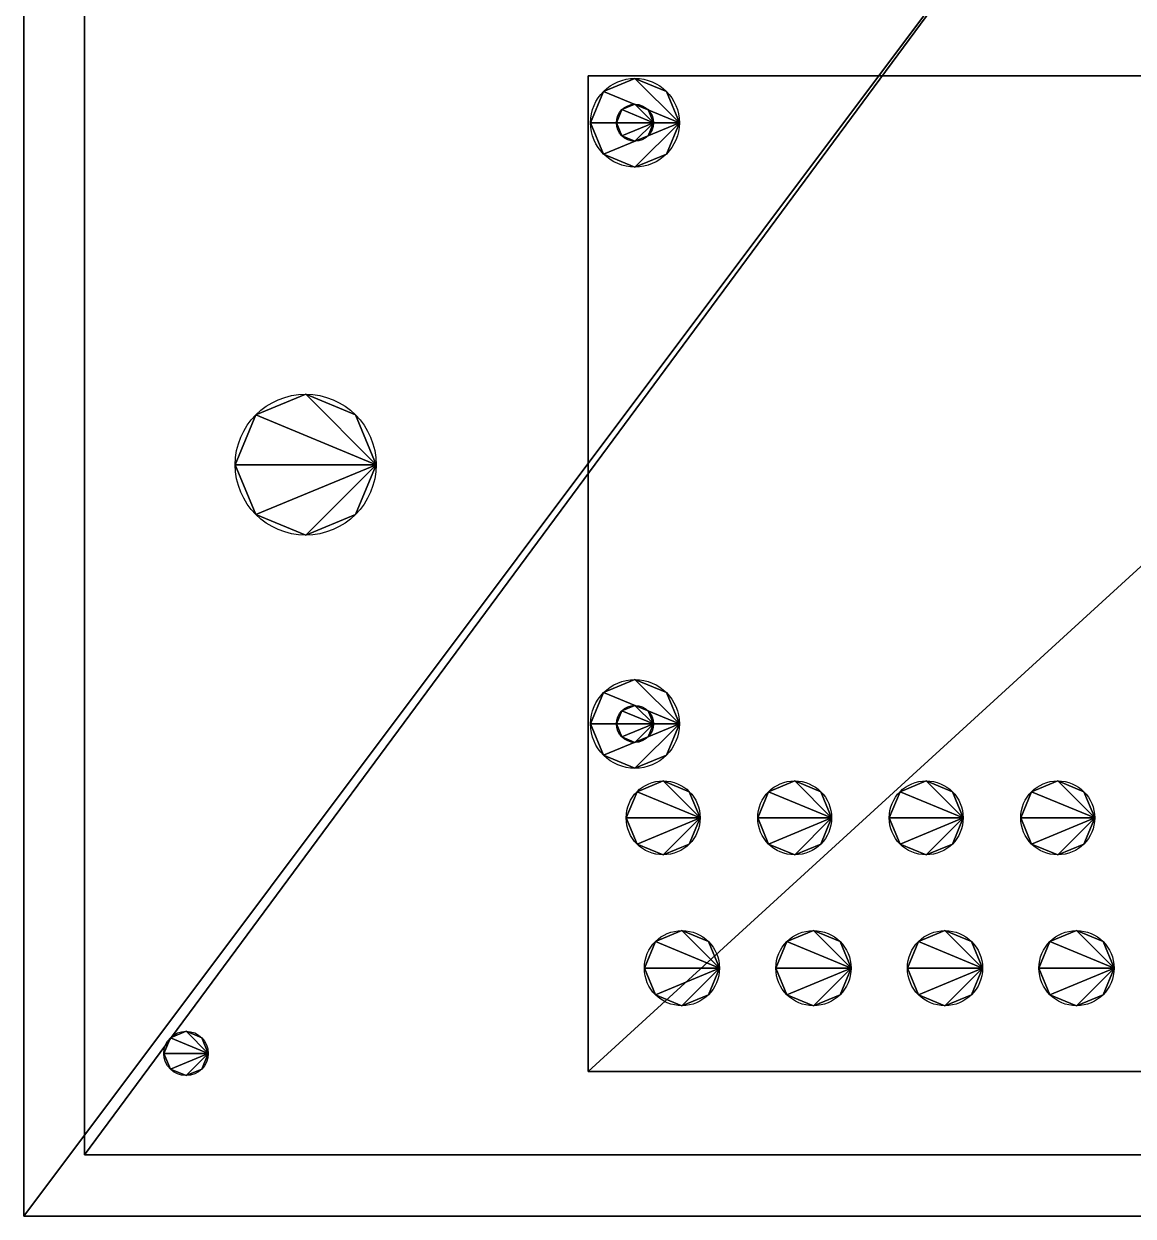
# Model space of a CAD drawing. Extents: x 0 to 254, y -5 to 200.
# Drawn here: x 0 to 75, y 0 to 80.6 of the extents above; entities that cross this region are included whole.
import ezdxf

# ---------------------------------------------------------------- set-up
doc = ezdxf.new("R2010")
doc.units = 0
doc.layers.get('0').update_dxf_attribs({"linetype": 'CONTINUOUS'})

msp = doc.modelspace()

# ---------------------------------------------------------------- linework, layer by layer
for points in [[(0, 0, 60), (149.93, 0, 60), (149.93, 200, 60), (0, 200, 60), (0, 0, 60)], [(4.1, 4.135, 55), (145.83, 4.135, 55), (145.83, 195.865, 55), (4.1, 195.865, 55), (4.1, 4.135, 55)], [(38.135, 9.78, 45.4125), (111.795, 9.78, 45.4125), (111.795, 77.09, 45.4125), (38.135, 77.09, 45.4125), (38.135, 9.78, 45.4125)]]:
    msp.add_polyline3d(points)
for centre, radius in [((41.31, 73.915, 53), 3), ((41.31, 73.915, 45.4125), 1.25), ((41.31, 73.915, 60), 1.25), ((19.05, 50.8, 60), 4.7625), ((41.31, 33.275, 53), 3), ((41.31, 33.275, 45.4125), 1.25), ((41.31, 33.275, 60), 1.25), ((43.215, 26.925, 60), 2.5), ((52.105, 26.925, 60), 2.5), ((60.995, 26.925, 60), 2.5), ((69.885, 26.925, 60), 2.5), ((44.485, 16.765, 60), 2.54), ((53.375, 16.765, 60), 2.54), ((62.265, 16.765, 60), 2.54), ((71.155, 16.765, 60), 2.54), ((10.965, 11, 60), 1.5)]:
    msp.add_circle(centre, radius)
for points in [[(0, 0, 60), (149.93, 0, 60), (149.93, 200, 60)], [(0, 0, 60), (149.93, 200, 60), (0, 200, 60)], [(0, 0, 60), (0, 200, 60), (0, 0, 60)], [(0, 200, 60), (0, 200, 55), (0, 0, 60)], [(0, 0, 60), (0, 200, 55), (0, 0, 55)], [(0, 0, 55), (149.93, 0, 55), (149.93, 200, 55)], [(0, 0, 55), (149.93, 200, 55), (0, 200, 55)], [(0, 0, 55), (0, 200, 55), (0, 0, 55)], [(4.1, 4.135, 55), (145.83, 4.135, 55), (145.83, 195.865, 55)], [(4.1, 4.135, 55), (145.83, 195.865, 55), (4.1, 195.865, 55)], [(4.1, 4.135, 55), (4.1, 195.865, 55), (4.1, 4.135, 55)], [(4.1, 195.865, 55), (4.1, 195.865, 53), (4.1, 4.135, 55)], [(4.1, 4.135, 55), (4.1, 195.865, 53), (4.1, 4.135, 53)], [(4.1, 4.135, 53), (145.83, 4.135, 53), (145.83, 195.865, 53)], [(4.1, 4.135, 53), (145.83, 195.865, 53), (4.1, 195.865, 53)], [(4.1, 4.135, 53), (4.1, 195.865, 53), (4.1, 4.135, 53)], [(38.135, 9.78, 45.4125), (111.795, 9.78, 45.4125), (111.795, 77.09, 45.4125)], [(38.135, 9.78, 45.4125), (111.795, 77.09, 45.4125), (38.135, 77.09, 45.4125)], [(38.135, 9.78, 45.4125), (38.135, 77.09, 45.4125), (38.135, 9.78, 45.4125)], [(111.795, 77.09, 45.4125), (111.795, 77.09, 47), (38.135, 77.09, 45.4125)], [(38.135, 77.09, 45.4125), (111.795, 77.09, 47), (38.135, 77.09, 47)], [(38.135, 77.09, 45.4125), (38.135, 77.09, 47), (38.135, 9.78, 45.4125)], [(38.135, 9.78, 45.4125), (38.135, 77.09, 47), (38.135, 9.78, 47)], [(38.135, 9.78, 47), (111.795, 9.78, 47), (111.795, 77.09, 47)], [(38.135, 9.78, 47), (111.795, 77.09, 47), (38.135, 77.09, 47)], [(38.135, 9.78, 47), (38.135, 77.09, 47), (38.135, 9.78, 47)], [(44.31, 73.915, 53), (41.31, 76.915, 53), (39.18868, 76.03632, 53)], [(41.31, 76.915, 53), (41.31, 76.915, 47), (39.18868, 76.03632, 53)], [(39.18868, 76.03632, 53), (41.31, 76.915, 47), (39.18868, 76.03632, 47)], [(44.31, 73.915, 47), (41.31, 76.915, 47), (39.18868, 76.03632, 47)], [(44.31, 73.915, 53), (43.43132, 76.03632, 53), (41.31, 76.915, 53)], [(43.43132, 76.03632, 53), (43.43132, 76.03632, 47), (41.31, 76.915, 53)], [(41.31, 76.915, 53), (43.43132, 76.03632, 47), (41.31, 76.915, 47)], [(44.31, 73.915, 47), (43.43132, 76.03632, 47), (41.31, 76.915, 47)], [(44.31, 73.915, 53), (39.18868, 76.03632, 53), (38.31, 73.915, 53)], [(39.18868, 76.03632, 53), (39.18868, 76.03632, 47), (38.31, 73.915, 53)], [(38.31, 73.915, 53), (39.18868, 76.03632, 47), (38.31, 73.915, 47)], [(44.31, 73.915, 47), (39.18868, 76.03632, 47), (38.31, 73.915, 47)], [(44.31, 73.915, 53), (44.31, 73.915, 47), (43.43132, 76.03632, 53)], [(43.43132, 76.03632, 53), (44.31, 73.915, 47), (43.43132, 76.03632, 47)], [(42.56, 73.915, 45.4125), (41.31, 75.165, 45.4125), (40.426117, 74.798883, 45.4125)], [(41.31, 75.165, 45.4125), (41.31, 75.165, 47), (40.426117, 74.798883, 45.4125)], [(40.426117, 74.798883, 45.4125), (41.31, 75.165, 47), (40.426117, 74.798883, 47)], [(42.56, 73.915, 47), (41.31, 75.165, 47), (40.426117, 74.798883, 47)], [(42.56, 73.915, 60), (41.31, 75.165, 60), (40.426117, 74.798883, 60)], [(41.31, 75.165, 60), (41.31, 75.165, 53), (40.426117, 74.798883, 60)], [(40.426117, 74.798883, 60), (41.31, 75.165, 53), (40.426117, 74.798883, 53)], [(42.56, 73.915, 53), (41.31, 75.165, 53), (40.426117, 74.798883, 53)], [(42.56, 73.915, 45.4125), (42.193883, 74.798883, 45.4125), (41.31, 75.165, 45.4125)], [(42.193883, 74.798883, 45.4125), (42.193883, 74.798883, 47), (41.31, 75.165, 45.4125)], [(41.31, 75.165, 45.4125), (42.193883, 74.798883, 47), (41.31, 75.165, 47)], [(42.56, 73.915, 47), (42.193883, 74.798883, 47), (41.31, 75.165, 47)], [(42.56, 73.915, 60), (42.193883, 74.798883, 60), (41.31, 75.165, 60)], [(42.193883, 74.798883, 60), (42.193883, 74.798883, 53), (41.31, 75.165, 60)], [(41.31, 75.165, 60), (42.193883, 74.798883, 53), (41.31, 75.165, 53)], [(42.56, 73.915, 53), (42.193883, 74.798883, 53), (41.31, 75.165, 53)], [(42.56, 73.915, 45.4125), (40.426117, 74.798883, 45.4125), (40.06, 73.915, 45.4125)], [(40.426117, 74.798883, 45.4125), (40.426117, 74.798883, 47), (40.06, 73.915, 45.4125)], [(40.06, 73.915, 45.4125), (40.426117, 74.798883, 47), (40.06, 73.915, 47)], [(42.56, 73.915, 47), (40.426117, 74.798883, 47), (40.06, 73.915, 47)], [(42.56, 73.915, 60), (40.426117, 74.798883, 60), (40.06, 73.915, 60)], [(40.426117, 74.798883, 60), (40.426117, 74.798883, 53), (40.06, 73.915, 60)], [(40.06, 73.915, 60), (40.426117, 74.798883, 53), (40.06, 73.915, 53)], [(42.56, 73.915, 53), (40.426117, 74.798883, 53), (40.06, 73.915, 53)], [(42.56, 73.915, 45.4125), (42.56, 73.915, 47), (42.193883, 74.798883, 45.4125)], [(42.193883, 74.798883, 45.4125), (42.56, 73.915, 47), (42.193883, 74.798883, 47)], [(42.56, 73.915, 60), (42.56, 73.915, 53), (42.193883, 74.798883, 60)], [(42.193883, 74.798883, 60), (42.56, 73.915, 53), (42.193883, 74.798883, 53)], [(44.31, 73.915, 53), (38.31, 73.915, 53), (39.18868, 71.79368, 53)], [(38.31, 73.915, 53), (38.31, 73.915, 47), (39.18868, 71.79368, 53)], [(39.18868, 71.79368, 53), (38.31, 73.915, 47), (39.18868, 71.79368, 47)], [(44.31, 73.915, 47), (38.31, 73.915, 47), (39.18868, 71.79368, 47)], [(44.31, 73.915, 53), (39.18868, 71.79368, 53), (41.31, 70.915, 53)], [(44.31, 73.915, 47), (39.18868, 71.79368, 47), (41.31, 70.915, 47)], [(42.56, 73.915, 45.4125), (40.06, 73.915, 45.4125), (40.426117, 73.031117, 45.4125)], [(40.06, 73.915, 45.4125), (40.06, 73.915, 47), (40.426117, 73.031117, 45.4125)], [(40.426117, 73.031117, 45.4125), (40.06, 73.915, 47), (40.426117, 73.031117, 47)], [(42.56, 73.915, 47), (40.06, 73.915, 47), (40.426117, 73.031117, 47)], [(42.56, 73.915, 60), (40.06, 73.915, 60), (40.426117, 73.031117, 60)], [(40.06, 73.915, 60), (40.06, 73.915, 53), (40.426117, 73.031117, 60)], [(40.426117, 73.031117, 60), (40.06, 73.915, 53), (40.426117, 73.031117, 53)], [(42.56, 73.915, 53), (40.06, 73.915, 53), (40.426117, 73.031117, 53)], [(42.56, 73.915, 45.4125), (40.426117, 73.031117, 45.4125), (41.31, 72.665, 45.4125)], [(42.56, 73.915, 47), (40.426117, 73.031117, 47), (41.31, 72.665, 47)], [(42.56, 73.915, 60), (40.426117, 73.031117, 60), (41.31, 72.665, 60)], [(42.56, 73.915, 53), (40.426117, 73.031117, 53), (41.31, 72.665, 53)], [(42.56, 73.915, 45.4125), (41.31, 72.665, 45.4125), (42.193883, 73.031117, 45.4125)], [(42.56, 73.915, 47), (41.31, 72.665, 47), (42.193883, 73.031117, 47)], [(42.56, 73.915, 60), (41.31, 72.665, 60), (42.193883, 73.031117, 60)], [(42.56, 73.915, 53), (41.31, 72.665, 53), (42.193883, 73.031117, 53)], [(44.31, 73.915, 53), (41.31, 70.915, 53), (43.43132, 71.79368, 53)], [(44.31, 73.915, 47), (41.31, 70.915, 47), (43.43132, 71.79368, 47)], [(42.56, 73.915, 45.4125), (42.193883, 73.031117, 45.4125), (42.56, 73.915, 45.4125)], [(42.193883, 73.031117, 45.4125), (42.193883, 73.031117, 47), (42.56, 73.915, 45.4125)], [(42.56, 73.915, 45.4125), (42.193883, 73.031117, 47), (42.56, 73.915, 47)], [(42.56, 73.915, 47), (42.193883, 73.031117, 47), (42.56, 73.915, 47)], [(42.56, 73.915, 60), (42.193883, 73.031117, 60), (42.56, 73.915, 60)], [(42.193883, 73.031117, 60), (42.193883, 73.031117, 53), (42.56, 73.915, 60)], [(42.56, 73.915, 60), (42.193883, 73.031117, 53), (42.56, 73.915, 53)], [(42.56, 73.915, 53), (42.193883, 73.031117, 53), (42.56, 73.915, 53)], [(44.31, 73.915, 53), (43.43132, 71.79368, 53), (44.31, 73.915, 53)], [(43.43132, 71.79368, 53), (43.43132, 71.79368, 47), (44.31, 73.915, 53)], [(44.31, 73.915, 53), (43.43132, 71.79368, 47), (44.31, 73.915, 47)], [(44.31, 73.915, 47), (43.43132, 71.79368, 47), (44.31, 73.915, 47)], [(40.426117, 73.031117, 45.4125), (40.426117, 73.031117, 47), (41.31, 72.665, 45.4125)], [(41.31, 72.665, 45.4125), (40.426117, 73.031117, 47), (41.31, 72.665, 47)], [(40.426117, 73.031117, 60), (40.426117, 73.031117, 53), (41.31, 72.665, 60)], [(41.31, 72.665, 60), (40.426117, 73.031117, 53), (41.31, 72.665, 53)], [(41.31, 72.665, 45.4125), (41.31, 72.665, 47), (42.193883, 73.031117, 45.4125)], [(42.193883, 73.031117, 45.4125), (41.31, 72.665, 47), (42.193883, 73.031117, 47)], [(41.31, 72.665, 60), (41.31, 72.665, 53), (42.193883, 73.031117, 60)], [(42.193883, 73.031117, 60), (41.31, 72.665, 53), (42.193883, 73.031117, 53)], [(39.18868, 71.79368, 53), (39.18868, 71.79368, 47), (41.31, 70.915, 53)], [(41.31, 70.915, 53), (39.18868, 71.79368, 47), (41.31, 70.915, 47)], [(41.31, 70.915, 53), (41.31, 70.915, 47), (43.43132, 71.79368, 53)], [(43.43132, 71.79368, 53), (41.31, 70.915, 47), (43.43132, 71.79368, 47)], [(23.8125, 50.8, 60), (19.05, 55.5625, 60), (15.682404, 54.167596, 60)], [(19.05, 55.5625, 60), (19.05, 55.5625, 53), (15.682404, 54.167596, 60)], [(15.682404, 54.167596, 60), (19.05, 55.5625, 53), (15.682404, 54.167596, 53)], [(23.8125, 50.8, 53), (19.05, 55.5625, 53), (15.682404, 54.167596, 53)], [(23.8125, 50.8, 60), (22.417596, 54.167596, 60), (19.05, 55.5625, 60)], [(22.417596, 54.167596, 60), (22.417596, 54.167596, 53), (19.05, 55.5625, 60)], [(19.05, 55.5625, 60), (22.417596, 54.167596, 53), (19.05, 55.5625, 53)], [(23.8125, 50.8, 53), (22.417596, 54.167596, 53), (19.05, 55.5625, 53)], [(23.8125, 50.8, 60), (15.682404, 54.167596, 60), (14.2875, 50.8, 60)], [(15.682404, 54.167596, 60), (15.682404, 54.167596, 53), (14.2875, 50.8, 60)], [(14.2875, 50.8, 60), (15.682404, 54.167596, 53), (14.2875, 50.8, 53)], [(23.8125, 50.8, 53), (15.682404, 54.167596, 53), (14.2875, 50.8, 53)], [(23.8125, 50.8, 60), (23.8125, 50.8, 53), (22.417596, 54.167596, 60)], [(22.417596, 54.167596, 60), (23.8125, 50.8, 53), (22.417596, 54.167596, 53)], [(23.8125, 50.8, 60), (14.2875, 50.8, 60), (15.682404, 47.432404, 60)], [(14.2875, 50.8, 60), (14.2875, 50.8, 53), (15.682404, 47.432404, 60)], [(15.682404, 47.432404, 60), (14.2875, 50.8, 53), (15.682404, 47.432404, 53)], [(23.8125, 50.8, 53), (14.2875, 50.8, 53), (15.682404, 47.432404, 53)], [(23.8125, 50.8, 60), (15.682404, 47.432404, 60), (19.05, 46.0375, 60)], [(23.8125, 50.8, 53), (15.682404, 47.432404, 53), (19.05, 46.0375, 53)], [(23.8125, 50.8, 60), (19.05, 46.0375, 60), (22.417596, 47.432404, 60)], [(23.8125, 50.8, 53), (19.05, 46.0375, 53), (22.417596, 47.432404, 53)], [(23.8125, 50.8, 60), (22.417596, 47.432404, 60), (23.8125, 50.8, 60)], [(22.417596, 47.432404, 60), (22.417596, 47.432404, 53), (23.8125, 50.8, 60)], [(23.8125, 50.8, 60), (22.417596, 47.432404, 53), (23.8125, 50.8, 53)], [(23.8125, 50.8, 53), (22.417596, 47.432404, 53), (23.8125, 50.8, 53)], [(15.682404, 47.432404, 60), (15.682404, 47.432404, 53), (19.05, 46.0375, 60)], [(19.05, 46.0375, 60), (15.682404, 47.432404, 53), (19.05, 46.0375, 53)], [(19.05, 46.0375, 60), (19.05, 46.0375, 53), (22.417596, 47.432404, 60)], [(22.417596, 47.432404, 60), (19.05, 46.0375, 53), (22.417596, 47.432404, 53)], [(44.31, 33.275, 53), (41.31, 36.275, 53), (39.18868, 35.39632, 53)], [(41.31, 36.275, 53), (41.31, 36.275, 47), (39.18868, 35.39632, 53)], [(39.18868, 35.39632, 53), (41.31, 36.275, 47), (39.18868, 35.39632, 47)], [(44.31, 33.275, 47), (41.31, 36.275, 47), (39.18868, 35.39632, 47)], [(44.31, 33.275, 53), (43.43132, 35.39632, 53), (41.31, 36.275, 53)], [(43.43132, 35.39632, 53), (43.43132, 35.39632, 47), (41.31, 36.275, 53)], [(41.31, 36.275, 53), (43.43132, 35.39632, 47), (41.31, 36.275, 47)], [(44.31, 33.275, 47), (43.43132, 35.39632, 47), (41.31, 36.275, 47)], [(44.31, 33.275, 53), (39.18868, 35.39632, 53), (38.31, 33.275, 53)], [(39.18868, 35.39632, 53), (39.18868, 35.39632, 47), (38.31, 33.275, 53)], [(38.31, 33.275, 53), (39.18868, 35.39632, 47), (38.31, 33.275, 47)], [(44.31, 33.275, 47), (39.18868, 35.39632, 47), (38.31, 33.275, 47)], [(44.31, 33.275, 53), (44.31, 33.275, 47), (43.43132, 35.39632, 53)], [(43.43132, 35.39632, 53), (44.31, 33.275, 47), (43.43132, 35.39632, 47)], [(42.56, 33.275, 45.4125), (40.426117, 34.158883, 45.4125), (40.06, 33.275, 45.4125)], [(40.426117, 34.158883, 45.4125), (40.426117, 34.158883, 47), (40.06, 33.275, 45.4125)], [(40.06, 33.275, 45.4125), (40.426117, 34.158883, 47), (40.06, 33.275, 47)], [(42.56, 33.275, 47), (40.426117, 34.158883, 47), (40.06, 33.275, 47)], [(42.56, 33.275, 60), (40.426117, 34.158883, 60), (40.06, 33.275, 60)], [(40.426117, 34.158883, 60), (40.426117, 34.158883, 53), (40.06, 33.275, 60)], [(40.06, 33.275, 60), (40.426117, 34.158883, 53), (40.06, 33.275, 53)], [(42.56, 33.275, 53), (40.426117, 34.158883, 53), (40.06, 33.275, 53)], [(42.56, 33.275, 45.4125), (41.31, 34.525, 45.4125), (40.426117, 34.158883, 45.4125)], [(41.31, 34.525, 45.4125), (41.31, 34.525, 47), (40.426117, 34.158883, 45.4125)], [(40.426117, 34.158883, 45.4125), (41.31, 34.525, 47), (40.426117, 34.158883, 47)], [(42.56, 33.275, 47), (41.31, 34.525, 47), (40.426117, 34.158883, 47)], [(42.56, 33.275, 60), (41.31, 34.525, 60), (40.426117, 34.158883, 60)], [(41.31, 34.525, 60), (41.31, 34.525, 53), (40.426117, 34.158883, 60)], [(40.426117, 34.158883, 60), (41.31, 34.525, 53), (40.426117, 34.158883, 53)], [(42.56, 33.275, 53), (41.31, 34.525, 53), (40.426117, 34.158883, 53)], [(42.56, 33.275, 45.4125), (42.193883, 34.158883, 45.4125), (41.31, 34.525, 45.4125)], [(42.193883, 34.158883, 45.4125), (42.193883, 34.158883, 47), (41.31, 34.525, 45.4125)], [(41.31, 34.525, 45.4125), (42.193883, 34.158883, 47), (41.31, 34.525, 47)], [(42.56, 33.275, 47), (42.193883, 34.158883, 47), (41.31, 34.525, 47)], [(42.56, 33.275, 60), (42.193883, 34.158883, 60), (41.31, 34.525, 60)], [(42.193883, 34.158883, 60), (42.193883, 34.158883, 53), (41.31, 34.525, 60)], [(41.31, 34.525, 60), (42.193883, 34.158883, 53), (41.31, 34.525, 53)], [(42.56, 33.275, 53), (42.193883, 34.158883, 53), (41.31, 34.525, 53)], [(42.56, 33.275, 45.4125), (42.56, 33.275, 47), (42.193883, 34.158883, 45.4125)], [(42.193883, 34.158883, 45.4125), (42.56, 33.275, 47), (42.193883, 34.158883, 47)], [(42.56, 33.275, 60), (42.56, 33.275, 53), (42.193883, 34.158883, 60)], [(42.193883, 34.158883, 60), (42.56, 33.275, 53), (42.193883, 34.158883, 53)], [(44.31, 33.275, 53), (38.31, 33.275, 53), (39.18868, 31.15368, 53)], [(38.31, 33.275, 53), (38.31, 33.275, 47), (39.18868, 31.15368, 53)], [(39.18868, 31.15368, 53), (38.31, 33.275, 47), (39.18868, 31.15368, 47)], [(44.31, 33.275, 47), (38.31, 33.275, 47), (39.18868, 31.15368, 47)], [(44.31, 33.275, 53), (39.18868, 31.15368, 53), (41.31, 30.275, 53)], [(44.31, 33.275, 47), (39.18868, 31.15368, 47), (41.31, 30.275, 47)], [(42.56, 33.275, 45.4125), (40.06, 33.275, 45.4125), (40.426117, 32.391117, 45.4125)], [(40.06, 33.275, 45.4125), (40.06, 33.275, 47), (40.426117, 32.391117, 45.4125)], [(40.426117, 32.391117, 45.4125), (40.06, 33.275, 47), (40.426117, 32.391117, 47)], [(42.56, 33.275, 47), (40.06, 33.275, 47), (40.426117, 32.391117, 47)], [(42.56, 33.275, 60), (40.06, 33.275, 60), (40.426117, 32.391117, 60)], [(40.06, 33.275, 60), (40.06, 33.275, 53), (40.426117, 32.391117, 60)], [(40.426117, 32.391117, 60), (40.06, 33.275, 53), (40.426117, 32.391117, 53)], [(42.56, 33.275, 53), (40.06, 33.275, 53), (40.426117, 32.391117, 53)], [(42.56, 33.275, 45.4125), (40.426117, 32.391117, 45.4125), (41.31, 32.025, 45.4125)], [(42.56, 33.275, 47), (40.426117, 32.391117, 47), (41.31, 32.025, 47)], [(42.56, 33.275, 60), (40.426117, 32.391117, 60), (41.31, 32.025, 60)], [(42.56, 33.275, 53), (40.426117, 32.391117, 53), (41.31, 32.025, 53)], [(42.56, 33.275, 45.4125), (41.31, 32.025, 45.4125), (42.193883, 32.391117, 45.4125)], [(42.56, 33.275, 47), (41.31, 32.025, 47), (42.193883, 32.391117, 47)], [(42.56, 33.275, 60), (41.31, 32.025, 60), (42.193883, 32.391117, 60)], [(42.56, 33.275, 53), (41.31, 32.025, 53), (42.193883, 32.391117, 53)], [(44.31, 33.275, 53), (41.31, 30.275, 53), (43.43132, 31.15368, 53)], [(44.31, 33.275, 47), (41.31, 30.275, 47), (43.43132, 31.15368, 47)], [(42.56, 33.275, 45.4125), (42.193883, 32.391117, 45.4125), (42.56, 33.275, 45.4125)], [(42.193883, 32.391117, 45.4125), (42.193883, 32.391117, 47), (42.56, 33.275, 45.4125)], [(42.56, 33.275, 45.4125), (42.193883, 32.391117, 47), (42.56, 33.275, 47)], [(42.56, 33.275, 47), (42.193883, 32.391117, 47), (42.56, 33.275, 47)], [(42.56, 33.275, 60), (42.193883, 32.391117, 60), (42.56, 33.275, 60)], [(42.193883, 32.391117, 60), (42.193883, 32.391117, 53), (42.56, 33.275, 60)], [(42.56, 33.275, 60), (42.193883, 32.391117, 53), (42.56, 33.275, 53)], [(42.56, 33.275, 53), (42.193883, 32.391117, 53), (42.56, 33.275, 53)], [(44.31, 33.275, 53), (43.43132, 31.15368, 53), (44.31, 33.275, 53)], [(43.43132, 31.15368, 53), (43.43132, 31.15368, 47), (44.31, 33.275, 53)], [(44.31, 33.275, 53), (43.43132, 31.15368, 47), (44.31, 33.275, 47)], [(44.31, 33.275, 47), (43.43132, 31.15368, 47), (44.31, 33.275, 47)], [(40.426117, 32.391117, 45.4125), (40.426117, 32.391117, 47), (41.31, 32.025, 45.4125)], [(41.31, 32.025, 45.4125), (40.426117, 32.391117, 47), (41.31, 32.025, 47)], [(40.426117, 32.391117, 60), (40.426117, 32.391117, 53), (41.31, 32.025, 60)], [(41.31, 32.025, 60), (40.426117, 32.391117, 53), (41.31, 32.025, 53)], [(41.31, 32.025, 45.4125), (41.31, 32.025, 47), (42.193883, 32.391117, 45.4125)], [(42.193883, 32.391117, 45.4125), (41.31, 32.025, 47), (42.193883, 32.391117, 47)], [(41.31, 32.025, 60), (41.31, 32.025, 53), (42.193883, 32.391117, 60)], [(42.193883, 32.391117, 60), (41.31, 32.025, 53), (42.193883, 32.391117, 53)], [(39.18868, 31.15368, 53), (39.18868, 31.15368, 47), (41.31, 30.275, 53)], [(41.31, 30.275, 53), (39.18868, 31.15368, 47), (41.31, 30.275, 47)], [(41.31, 30.275, 53), (41.31, 30.275, 47), (43.43132, 31.15368, 53)], [(43.43132, 31.15368, 53), (41.31, 30.275, 47), (43.43132, 31.15368, 47)], [(45.715, 26.925, 60), (43.215, 29.425, 60), (41.447233, 28.692767, 60)], [(43.215, 29.425, 60), (43.215, 29.425, 53), (41.447233, 28.692767, 60)], [(41.447233, 28.692767, 60), (43.215, 29.425, 53), (41.447233, 28.692767, 53)], [(45.715, 26.925, 53), (43.215, 29.425, 53), (41.447233, 28.692767, 53)], [(45.715, 26.925, 60), (44.982767, 28.692767, 60), (43.215, 29.425, 60)], [(44.982767, 28.692767, 60), (44.982767, 28.692767, 53), (43.215, 29.425, 60)], [(43.215, 29.425, 60), (44.982767, 28.692767, 53), (43.215, 29.425, 53)], [(45.715, 26.925, 53), (44.982767, 28.692767, 53), (43.215, 29.425, 53)], [(54.605, 26.925, 60), (52.105, 29.425, 60), (50.337233, 28.692767, 60)], [(52.105, 29.425, 60), (52.105, 29.425, 53), (50.337233, 28.692767, 60)], [(50.337233, 28.692767, 60), (52.105, 29.425, 53), (50.337233, 28.692767, 53)], [(54.605, 26.925, 53), (52.105, 29.425, 53), (50.337233, 28.692767, 53)], [(54.605, 26.925, 60), (53.872767, 28.692767, 60), (52.105, 29.425, 60)], [(53.872767, 28.692767, 60), (53.872767, 28.692767, 53), (52.105, 29.425, 60)], [(52.105, 29.425, 60), (53.872767, 28.692767, 53), (52.105, 29.425, 53)], [(54.605, 26.925, 53), (53.872767, 28.692767, 53), (52.105, 29.425, 53)], [(63.495, 26.925, 60), (60.995, 29.425, 60), (59.227233, 28.692767, 60)], [(60.995, 29.425, 60), (60.995, 29.425, 53), (59.227233, 28.692767, 60)], [(59.227233, 28.692767, 60), (60.995, 29.425, 53), (59.227233, 28.692767, 53)], [(63.495, 26.925, 53), (60.995, 29.425, 53), (59.227233, 28.692767, 53)], [(63.495, 26.925, 60), (62.762767, 28.692767, 60), (60.995, 29.425, 60)], [(62.762767, 28.692767, 60), (62.762767, 28.692767, 53), (60.995, 29.425, 60)], [(60.995, 29.425, 60), (62.762767, 28.692767, 53), (60.995, 29.425, 53)], [(63.495, 26.925, 53), (62.762767, 28.692767, 53), (60.995, 29.425, 53)], [(72.385, 26.925, 60), (69.885, 29.425, 60), (68.117233, 28.692767, 60)], [(69.885, 29.425, 60), (69.885, 29.425, 53), (68.117233, 28.692767, 60)], [(68.117233, 28.692767, 60), (69.885, 29.425, 53), (68.117233, 28.692767, 53)], [(72.385, 26.925, 53), (69.885, 29.425, 53), (68.117233, 28.692767, 53)], [(72.385, 26.925, 60), (71.652767, 28.692767, 60), (69.885, 29.425, 60)], [(71.652767, 28.692767, 60), (71.652767, 28.692767, 53), (69.885, 29.425, 60)], [(69.885, 29.425, 60), (71.652767, 28.692767, 53), (69.885, 29.425, 53)], [(72.385, 26.925, 53), (71.652767, 28.692767, 53), (69.885, 29.425, 53)], [(45.715, 26.925, 60), (41.447233, 28.692767, 60), (40.715, 26.925, 60)], [(41.447233, 28.692767, 60), (41.447233, 28.692767, 53), (40.715, 26.925, 60)], [(40.715, 26.925, 60), (41.447233, 28.692767, 53), (40.715, 26.925, 53)], [(45.715, 26.925, 53), (41.447233, 28.692767, 53), (40.715, 26.925, 53)], [(45.715, 26.925, 60), (45.715, 26.925, 53), (44.982767, 28.692767, 60)], [(44.982767, 28.692767, 60), (45.715, 26.925, 53), (44.982767, 28.692767, 53)], [(54.605, 26.925, 60), (50.337233, 28.692767, 60), (49.605, 26.925, 60)], [(50.337233, 28.692767, 60), (50.337233, 28.692767, 53), (49.605, 26.925, 60)], [(49.605, 26.925, 60), (50.337233, 28.692767, 53), (49.605, 26.925, 53)], [(54.605, 26.925, 53), (50.337233, 28.692767, 53), (49.605, 26.925, 53)], [(54.605, 26.925, 60), (54.605, 26.925, 53), (53.872767, 28.692767, 60)], [(53.872767, 28.692767, 60), (54.605, 26.925, 53), (53.872767, 28.692767, 53)], [(63.495, 26.925, 60), (59.227233, 28.692767, 60), (58.495, 26.925, 60)], [(59.227233, 28.692767, 60), (59.227233, 28.692767, 53), (58.495, 26.925, 60)], [(58.495, 26.925, 60), (59.227233, 28.692767, 53), (58.495, 26.925, 53)], [(63.495, 26.925, 53), (59.227233, 28.692767, 53), (58.495, 26.925, 53)], [(63.495, 26.925, 60), (63.495, 26.925, 53), (62.762767, 28.692767, 60)], [(62.762767, 28.692767, 60), (63.495, 26.925, 53), (62.762767, 28.692767, 53)], [(72.385, 26.925, 60), (68.117233, 28.692767, 60), (67.385, 26.925, 60)], [(68.117233, 28.692767, 60), (68.117233, 28.692767, 53), (67.385, 26.925, 60)], [(67.385, 26.925, 60), (68.117233, 28.692767, 53), (67.385, 26.925, 53)], [(72.385, 26.925, 53), (68.117233, 28.692767, 53), (67.385, 26.925, 53)], [(72.385, 26.925, 60), (72.385, 26.925, 53), (71.652767, 28.692767, 60)], [(71.652767, 28.692767, 60), (72.385, 26.925, 53), (71.652767, 28.692767, 53)], [(45.715, 26.925, 60), (40.715, 26.925, 60), (41.447233, 25.157233, 60)], [(40.715, 26.925, 60), (40.715, 26.925, 53), (41.447233, 25.157233, 60)], [(41.447233, 25.157233, 60), (40.715, 26.925, 53), (41.447233, 25.157233, 53)], [(45.715, 26.925, 53), (40.715, 26.925, 53), (41.447233, 25.157233, 53)], [(45.715, 26.925, 60), (41.447233, 25.157233, 60), (43.215, 24.425, 60)], [(45.715, 26.925, 53), (41.447233, 25.157233, 53), (43.215, 24.425, 53)], [(45.715, 26.925, 60), (43.215, 24.425, 60), (44.982767, 25.157233, 60)], [(45.715, 26.925, 53), (43.215, 24.425, 53), (44.982767, 25.157233, 53)], [(45.715, 26.925, 60), (44.982767, 25.157233, 60), (45.715, 26.925, 60)], [(44.982767, 25.157233, 60), (44.982767, 25.157233, 53), (45.715, 26.925, 60)], [(45.715, 26.925, 60), (44.982767, 25.157233, 53), (45.715, 26.925, 53)], [(45.715, 26.925, 53), (44.982767, 25.157233, 53), (45.715, 26.925, 53)], [(54.605, 26.925, 60), (49.605, 26.925, 60), (50.337233, 25.157233, 60)], [(49.605, 26.925, 60), (49.605, 26.925, 53), (50.337233, 25.157233, 60)], [(50.337233, 25.157233, 60), (49.605, 26.925, 53), (50.337233, 25.157233, 53)], [(54.605, 26.925, 53), (49.605, 26.925, 53), (50.337233, 25.157233, 53)], [(54.605, 26.925, 60), (50.337233, 25.157233, 60), (52.105, 24.425, 60)], [(54.605, 26.925, 53), (50.337233, 25.157233, 53), (52.105, 24.425, 53)], [(54.605, 26.925, 60), (52.105, 24.425, 60), (53.872767, 25.157233, 60)], [(54.605, 26.925, 53), (52.105, 24.425, 53), (53.872767, 25.157233, 53)], [(54.605, 26.925, 60), (53.872767, 25.157233, 60), (54.605, 26.925, 60)], [(53.872767, 25.157233, 60), (53.872767, 25.157233, 53), (54.605, 26.925, 60)], [(54.605, 26.925, 60), (53.872767, 25.157233, 53), (54.605, 26.925, 53)], [(54.605, 26.925, 53), (53.872767, 25.157233, 53), (54.605, 26.925, 53)], [(63.495, 26.925, 60), (58.495, 26.925, 60), (59.227233, 25.157233, 60)], [(58.495, 26.925, 60), (58.495, 26.925, 53), (59.227233, 25.157233, 60)], [(59.227233, 25.157233, 60), (58.495, 26.925, 53), (59.227233, 25.157233, 53)], [(63.495, 26.925, 53), (58.495, 26.925, 53), (59.227233, 25.157233, 53)], [(63.495, 26.925, 60), (59.227233, 25.157233, 60), (60.995, 24.425, 60)], [(63.495, 26.925, 53), (59.227233, 25.157233, 53), (60.995, 24.425, 53)], [(63.495, 26.925, 60), (60.995, 24.425, 60), (62.762767, 25.157233, 60)], [(63.495, 26.925, 53), (60.995, 24.425, 53), (62.762767, 25.157233, 53)], [(63.495, 26.925, 60), (62.762767, 25.157233, 60), (63.495, 26.925, 60)], [(62.762767, 25.157233, 60), (62.762767, 25.157233, 53), (63.495, 26.925, 60)], [(63.495, 26.925, 60), (62.762767, 25.157233, 53), (63.495, 26.925, 53)], [(63.495, 26.925, 53), (62.762767, 25.157233, 53), (63.495, 26.925, 53)], [(72.385, 26.925, 60), (67.385, 26.925, 60), (68.117233, 25.157233, 60)], [(67.385, 26.925, 60), (67.385, 26.925, 53), (68.117233, 25.157233, 60)], [(68.117233, 25.157233, 60), (67.385, 26.925, 53), (68.117233, 25.157233, 53)], [(72.385, 26.925, 53), (67.385, 26.925, 53), (68.117233, 25.157233, 53)], [(72.385, 26.925, 60), (68.117233, 25.157233, 60), (69.885, 24.425, 60)], [(72.385, 26.925, 53), (68.117233, 25.157233, 53), (69.885, 24.425, 53)], [(72.385, 26.925, 60), (69.885, 24.425, 60), (71.652767, 25.157233, 60)], [(72.385, 26.925, 53), (69.885, 24.425, 53), (71.652767, 25.157233, 53)], [(72.385, 26.925, 60), (71.652767, 25.157233, 60), (72.385, 26.925, 60)], [(71.652767, 25.157233, 60), (71.652767, 25.157233, 53), (72.385, 26.925, 60)], [(72.385, 26.925, 60), (71.652767, 25.157233, 53), (72.385, 26.925, 53)], [(72.385, 26.925, 53), (71.652767, 25.157233, 53), (72.385, 26.925, 53)], [(41.447233, 25.157233, 60), (41.447233, 25.157233, 53), (43.215, 24.425, 60)], [(43.215, 24.425, 60), (41.447233, 25.157233, 53), (43.215, 24.425, 53)], [(43.215, 24.425, 60), (43.215, 24.425, 53), (44.982767, 25.157233, 60)], [(44.982767, 25.157233, 60), (43.215, 24.425, 53), (44.982767, 25.157233, 53)], [(50.337233, 25.157233, 60), (50.337233, 25.157233, 53), (52.105, 24.425, 60)], [(52.105, 24.425, 60), (50.337233, 25.157233, 53), (52.105, 24.425, 53)], [(52.105, 24.425, 60), (52.105, 24.425, 53), (53.872767, 25.157233, 60)], [(53.872767, 25.157233, 60), (52.105, 24.425, 53), (53.872767, 25.157233, 53)], [(59.227233, 25.157233, 60), (59.227233, 25.157233, 53), (60.995, 24.425, 60)], [(60.995, 24.425, 60), (59.227233, 25.157233, 53), (60.995, 24.425, 53)], [(60.995, 24.425, 60), (60.995, 24.425, 53), (62.762767, 25.157233, 60)], [(62.762767, 25.157233, 60), (60.995, 24.425, 53), (62.762767, 25.157233, 53)], [(68.117233, 25.157233, 60), (68.117233, 25.157233, 53), (69.885, 24.425, 60)], [(69.885, 24.425, 60), (68.117233, 25.157233, 53), (69.885, 24.425, 53)], [(69.885, 24.425, 60), (69.885, 24.425, 53), (71.652767, 25.157233, 60)], [(71.652767, 25.157233, 60), (69.885, 24.425, 53), (71.652767, 25.157233, 53)], [(47.025, 16.765, 60), (42.688949, 18.561051, 60), (41.945, 16.765, 60)], [(42.688949, 18.561051, 60), (42.688949, 18.561051, 53), (41.945, 16.765, 60)], [(41.945, 16.765, 60), (42.688949, 18.561051, 53), (41.945, 16.765, 53)], [(47.025, 16.765, 53), (42.688949, 18.561051, 53), (41.945, 16.765, 53)], [(47.025, 16.765, 60), (44.485, 19.305, 60), (42.688949, 18.561051, 60)], [(44.485, 19.305, 60), (44.485, 19.305, 53), (42.688949, 18.561051, 60)], [(42.688949, 18.561051, 60), (44.485, 19.305, 53), (42.688949, 18.561051, 53)], [(47.025, 16.765, 53), (44.485, 19.305, 53), (42.688949, 18.561051, 53)], [(47.025, 16.765, 60), (46.281051, 18.561051, 60), (44.485, 19.305, 60)], [(46.281051, 18.561051, 60), (46.281051, 18.561051, 53), (44.485, 19.305, 60)], [(44.485, 19.305, 60), (46.281051, 18.561051, 53), (44.485, 19.305, 53)], [(47.025, 16.765, 53), (46.281051, 18.561051, 53), (44.485, 19.305, 53)], [(47.025, 16.765, 60), (47.025, 16.765, 53), (46.281051, 18.561051, 60)], [(46.281051, 18.561051, 60), (47.025, 16.765, 53), (46.281051, 18.561051, 53)], [(55.915, 16.765, 60), (51.578949, 18.561051, 60), (50.835, 16.765, 60)], [(51.578949, 18.561051, 60), (51.578949, 18.561051, 53), (50.835, 16.765, 60)], [(50.835, 16.765, 60), (51.578949, 18.561051, 53), (50.835, 16.765, 53)], [(55.915, 16.765, 53), (51.578949, 18.561051, 53), (50.835, 16.765, 53)], [(55.915, 16.765, 60), (53.375, 19.305, 60), (51.578949, 18.561051, 60)], [(53.375, 19.305, 60), (53.375, 19.305, 53), (51.578949, 18.561051, 60)], [(51.578949, 18.561051, 60), (53.375, 19.305, 53), (51.578949, 18.561051, 53)], [(55.915, 16.765, 53), (53.375, 19.305, 53), (51.578949, 18.561051, 53)], [(55.915, 16.765, 60), (55.171051, 18.561051, 60), (53.375, 19.305, 60)], [(55.171051, 18.561051, 60), (55.171051, 18.561051, 53), (53.375, 19.305, 60)], [(53.375, 19.305, 60), (55.171051, 18.561051, 53), (53.375, 19.305, 53)], [(55.915, 16.765, 53), (55.171051, 18.561051, 53), (53.375, 19.305, 53)], [(55.915, 16.765, 60), (55.915, 16.765, 53), (55.171051, 18.561051, 60)], [(55.171051, 18.561051, 60), (55.915, 16.765, 53), (55.171051, 18.561051, 53)], [(64.805, 16.765, 60), (60.468949, 18.561051, 60), (59.725, 16.765, 60)], [(60.468949, 18.561051, 60), (60.468949, 18.561051, 53), (59.725, 16.765, 60)], [(59.725, 16.765, 60), (60.468949, 18.561051, 53), (59.725, 16.765, 53)], [(64.805, 16.765, 53), (60.468949, 18.561051, 53), (59.725, 16.765, 53)], [(64.805, 16.765, 60), (62.265, 19.305, 60), (60.468949, 18.561051, 60)], [(62.265, 19.305, 60), (62.265, 19.305, 53), (60.468949, 18.561051, 60)], [(60.468949, 18.561051, 60), (62.265, 19.305, 53), (60.468949, 18.561051, 53)], [(64.805, 16.765, 53), (62.265, 19.305, 53), (60.468949, 18.561051, 53)], [(64.805, 16.765, 60), (64.061051, 18.561051, 60), (62.265, 19.305, 60)], [(64.061051, 18.561051, 60), (64.061051, 18.561051, 53), (62.265, 19.305, 60)], [(62.265, 19.305, 60), (64.061051, 18.561051, 53), (62.265, 19.305, 53)], [(64.805, 16.765, 53), (64.061051, 18.561051, 53), (62.265, 19.305, 53)], [(64.805, 16.765, 60), (64.805, 16.765, 53), (64.061051, 18.561051, 60)], [(64.061051, 18.561051, 60), (64.805, 16.765, 53), (64.061051, 18.561051, 53)], [(73.695, 16.765, 60), (69.358949, 18.561051, 60), (68.615, 16.765, 60)], [(69.358949, 18.561051, 60), (69.358949, 18.561051, 53), (68.615, 16.765, 60)], [(68.615, 16.765, 60), (69.358949, 18.561051, 53), (68.615, 16.765, 53)], [(73.695, 16.765, 53), (69.358949, 18.561051, 53), (68.615, 16.765, 53)], [(73.695, 16.765, 60), (71.155, 19.305, 60), (69.358949, 18.561051, 60)], [(71.155, 19.305, 60), (71.155, 19.305, 53), (69.358949, 18.561051, 60)], [(69.358949, 18.561051, 60), (71.155, 19.305, 53), (69.358949, 18.561051, 53)], [(73.695, 16.765, 53), (71.155, 19.305, 53), (69.358949, 18.561051, 53)], [(73.695, 16.765, 60), (72.951051, 18.561051, 60), (71.155, 19.305, 60)], [(72.951051, 18.561051, 60), (72.951051, 18.561051, 53), (71.155, 19.305, 60)], [(71.155, 19.305, 60), (72.951051, 18.561051, 53), (71.155, 19.305, 53)], [(73.695, 16.765, 53), (72.951051, 18.561051, 53), (71.155, 19.305, 53)], [(73.695, 16.765, 60), (73.695, 16.765, 53), (72.951051, 18.561051, 60)], [(72.951051, 18.561051, 60), (73.695, 16.765, 53), (72.951051, 18.561051, 53)], [(47.025, 16.765, 60), (41.945, 16.765, 60), (42.688949, 14.968949, 60)], [(41.945, 16.765, 60), (41.945, 16.765, 53), (42.688949, 14.968949, 60)], [(42.688949, 14.968949, 60), (41.945, 16.765, 53), (42.688949, 14.968949, 53)], [(47.025, 16.765, 53), (41.945, 16.765, 53), (42.688949, 14.968949, 53)], [(47.025, 16.765, 60), (42.688949, 14.968949, 60), (44.485, 14.225, 60)], [(47.025, 16.765, 53), (42.688949, 14.968949, 53), (44.485, 14.225, 53)], [(47.025, 16.765, 60), (44.485, 14.225, 60), (46.281051, 14.968949, 60)], [(47.025, 16.765, 53), (44.485, 14.225, 53), (46.281051, 14.968949, 53)], [(47.025, 16.765, 60), (46.281051, 14.968949, 60), (47.025, 16.765, 60)], [(46.281051, 14.968949, 60), (46.281051, 14.968949, 53), (47.025, 16.765, 60)], [(47.025, 16.765, 60), (46.281051, 14.968949, 53), (47.025, 16.765, 53)], [(47.025, 16.765, 53), (46.281051, 14.968949, 53), (47.025, 16.765, 53)], [(55.915, 16.765, 60), (50.835, 16.765, 60), (51.578949, 14.968949, 60)], [(50.835, 16.765, 60), (50.835, 16.765, 53), (51.578949, 14.968949, 60)], [(51.578949, 14.968949, 60), (50.835, 16.765, 53), (51.578949, 14.968949, 53)], [(55.915, 16.765, 53), (50.835, 16.765, 53), (51.578949, 14.968949, 53)], [(55.915, 16.765, 60), (51.578949, 14.968949, 60), (53.375, 14.225, 60)], [(55.915, 16.765, 53), (51.578949, 14.968949, 53), (53.375, 14.225, 53)], [(55.915, 16.765, 60), (53.375, 14.225, 60), (55.171051, 14.968949, 60)], [(55.915, 16.765, 53), (53.375, 14.225, 53), (55.171051, 14.968949, 53)], [(55.915, 16.765, 60), (55.171051, 14.968949, 60), (55.915, 16.765, 60)], [(55.171051, 14.968949, 60), (55.171051, 14.968949, 53), (55.915, 16.765, 60)], [(55.915, 16.765, 60), (55.171051, 14.968949, 53), (55.915, 16.765, 53)], [(55.915, 16.765, 53), (55.171051, 14.968949, 53), (55.915, 16.765, 53)], [(64.805, 16.765, 60), (59.725, 16.765, 60), (60.468949, 14.968949, 60)], [(59.725, 16.765, 60), (59.725, 16.765, 53), (60.468949, 14.968949, 60)], [(60.468949, 14.968949, 60), (59.725, 16.765, 53), (60.468949, 14.968949, 53)], [(64.805, 16.765, 53), (59.725, 16.765, 53), (60.468949, 14.968949, 53)], [(64.805, 16.765, 60), (60.468949, 14.968949, 60), (62.265, 14.225, 60)], [(64.805, 16.765, 53), (60.468949, 14.968949, 53), (62.265, 14.225, 53)], [(64.805, 16.765, 60), (62.265, 14.225, 60), (64.061051, 14.968949, 60)], [(64.805, 16.765, 53), (62.265, 14.225, 53), (64.061051, 14.968949, 53)], [(64.805, 16.765, 60), (64.061051, 14.968949, 60), (64.805, 16.765, 60)], [(64.061051, 14.968949, 60), (64.061051, 14.968949, 53), (64.805, 16.765, 60)], [(64.805, 16.765, 60), (64.061051, 14.968949, 53), (64.805, 16.765, 53)], [(64.805, 16.765, 53), (64.061051, 14.968949, 53), (64.805, 16.765, 53)], [(73.695, 16.765, 60), (68.615, 16.765, 60), (69.358949, 14.968949, 60)], [(68.615, 16.765, 60), (68.615, 16.765, 53), (69.358949, 14.968949, 60)], [(69.358949, 14.968949, 60), (68.615, 16.765, 53), (69.358949, 14.968949, 53)], [(73.695, 16.765, 53), (68.615, 16.765, 53), (69.358949, 14.968949, 53)], [(73.695, 16.765, 60), (69.358949, 14.968949, 60), (71.155, 14.225, 60)], [(73.695, 16.765, 53), (69.358949, 14.968949, 53), (71.155, 14.225, 53)], [(73.695, 16.765, 60), (71.155, 14.225, 60), (72.951051, 14.968949, 60)], [(73.695, 16.765, 53), (71.155, 14.225, 53), (72.951051, 14.968949, 53)], [(73.695, 16.765, 60), (72.951051, 14.968949, 60), (73.695, 16.765, 60)], [(72.951051, 14.968949, 60), (72.951051, 14.968949, 53), (73.695, 16.765, 60)], [(73.695, 16.765, 60), (72.951051, 14.968949, 53), (73.695, 16.765, 53)], [(73.695, 16.765, 53), (72.951051, 14.968949, 53), (73.695, 16.765, 53)], [(42.688949, 14.968949, 60), (42.688949, 14.968949, 53), (44.485, 14.225, 60)], [(44.485, 14.225, 60), (42.688949, 14.968949, 53), (44.485, 14.225, 53)], [(44.485, 14.225, 60), (44.485, 14.225, 53), (46.281051, 14.968949, 60)], [(46.281051, 14.968949, 60), (44.485, 14.225, 53), (46.281051, 14.968949, 53)], [(51.578949, 14.968949, 60), (51.578949, 14.968949, 53), (53.375, 14.225, 60)], [(53.375, 14.225, 60), (51.578949, 14.968949, 53), (53.375, 14.225, 53)], [(53.375, 14.225, 60), (53.375, 14.225, 53), (55.171051, 14.968949, 60)], [(55.171051, 14.968949, 60), (53.375, 14.225, 53), (55.171051, 14.968949, 53)], [(60.468949, 14.968949, 60), (60.468949, 14.968949, 53), (62.265, 14.225, 60)], [(62.265, 14.225, 60), (60.468949, 14.968949, 53), (62.265, 14.225, 53)], [(62.265, 14.225, 60), (62.265, 14.225, 53), (64.061051, 14.968949, 60)], [(64.061051, 14.968949, 60), (62.265, 14.225, 53), (64.061051, 14.968949, 53)], [(69.358949, 14.968949, 60), (69.358949, 14.968949, 53), (71.155, 14.225, 60)], [(71.155, 14.225, 60), (69.358949, 14.968949, 53), (71.155, 14.225, 53)], [(71.155, 14.225, 60), (71.155, 14.225, 53), (72.951051, 14.968949, 60)], [(72.951051, 14.968949, 60), (71.155, 14.225, 53), (72.951051, 14.968949, 53)], [(12.465, 11, 60), (10.965, 12.5, 60), (9.90434, 12.06066, 60)], [(10.965, 12.5, 60), (10.965, 12.5, 53), (9.90434, 12.06066, 60)], [(9.90434, 12.06066, 60), (10.965, 12.5, 53), (9.90434, 12.06066, 53)], [(12.465, 11, 53), (10.965, 12.5, 53), (9.90434, 12.06066, 53)], [(12.465, 11, 60), (12.02566, 12.06066, 60), (10.965, 12.5, 60)], [(12.02566, 12.06066, 60), (12.02566, 12.06066, 53), (10.965, 12.5, 60)], [(10.965, 12.5, 60), (12.02566, 12.06066, 53), (10.965, 12.5, 53)], [(12.465, 11, 53), (12.02566, 12.06066, 53), (10.965, 12.5, 53)], [(12.465, 11, 60), (9.90434, 12.06066, 60), (9.465, 11, 60)], [(9.90434, 12.06066, 60), (9.90434, 12.06066, 53), (9.465, 11, 60)], [(9.465, 11, 60), (9.90434, 12.06066, 53), (9.465, 11, 53)], [(12.465, 11, 53), (9.90434, 12.06066, 53), (9.465, 11, 53)], [(12.465, 11, 60), (12.465, 11, 53), (12.02566, 12.06066, 60)], [(12.02566, 12.06066, 60), (12.465, 11, 53), (12.02566, 12.06066, 53)], [(12.465, 11, 60), (9.465, 11, 60), (9.90434, 9.93934, 60)], [(9.465, 11, 60), (9.465, 11, 53), (9.90434, 9.93934, 60)], [(9.90434, 9.93934, 60), (9.465, 11, 53), (9.90434, 9.93934, 53)], [(12.465, 11, 53), (9.465, 11, 53), (9.90434, 9.93934, 53)], [(12.465, 11, 60), (9.90434, 9.93934, 60), (10.965, 9.5, 60)], [(12.465, 11, 53), (9.90434, 9.93934, 53), (10.965, 9.5, 53)], [(12.465, 11, 60), (10.965, 9.5, 60), (12.02566, 9.93934, 60)], [(12.465, 11, 53), (10.965, 9.5, 53), (12.02566, 9.93934, 53)], [(12.465, 11, 60), (12.02566, 9.93934, 60), (12.465, 11, 60)], [(12.02566, 9.93934, 60), (12.02566, 9.93934, 53), (12.465, 11, 60)], [(12.465, 11, 60), (12.02566, 9.93934, 53), (12.465, 11, 53)], [(12.465, 11, 53), (12.02566, 9.93934, 53), (12.465, 11, 53)], [(9.90434, 9.93934, 60), (9.90434, 9.93934, 53), (10.965, 9.5, 60)], [(10.965, 9.5, 60), (9.90434, 9.93934, 53), (10.965, 9.5, 53)], [(10.965, 9.5, 60), (10.965, 9.5, 53), (12.02566, 9.93934, 60)], [(12.02566, 9.93934, 60), (10.965, 9.5, 53), (12.02566, 9.93934, 53)], [(38.135, 9.78, 45.4125), (38.135, 9.78, 47), (111.795, 9.78, 45.4125)], [(111.795, 9.78, 45.4125), (38.135, 9.78, 47), (111.795, 9.78, 47)], [(4.1, 4.135, 55), (4.1, 4.135, 53), (145.83, 4.135, 55)], [(145.83, 4.135, 55), (4.1, 4.135, 53), (145.83, 4.135, 53)], [(0, 0, 60), (0, 0, 55), (149.93, 0, 60)], [(149.93, 0, 60), (0, 0, 55), (149.93, 0, 55)]]:
    msp.add_3dface(points)

doc.saveas('drawing.dxf')
